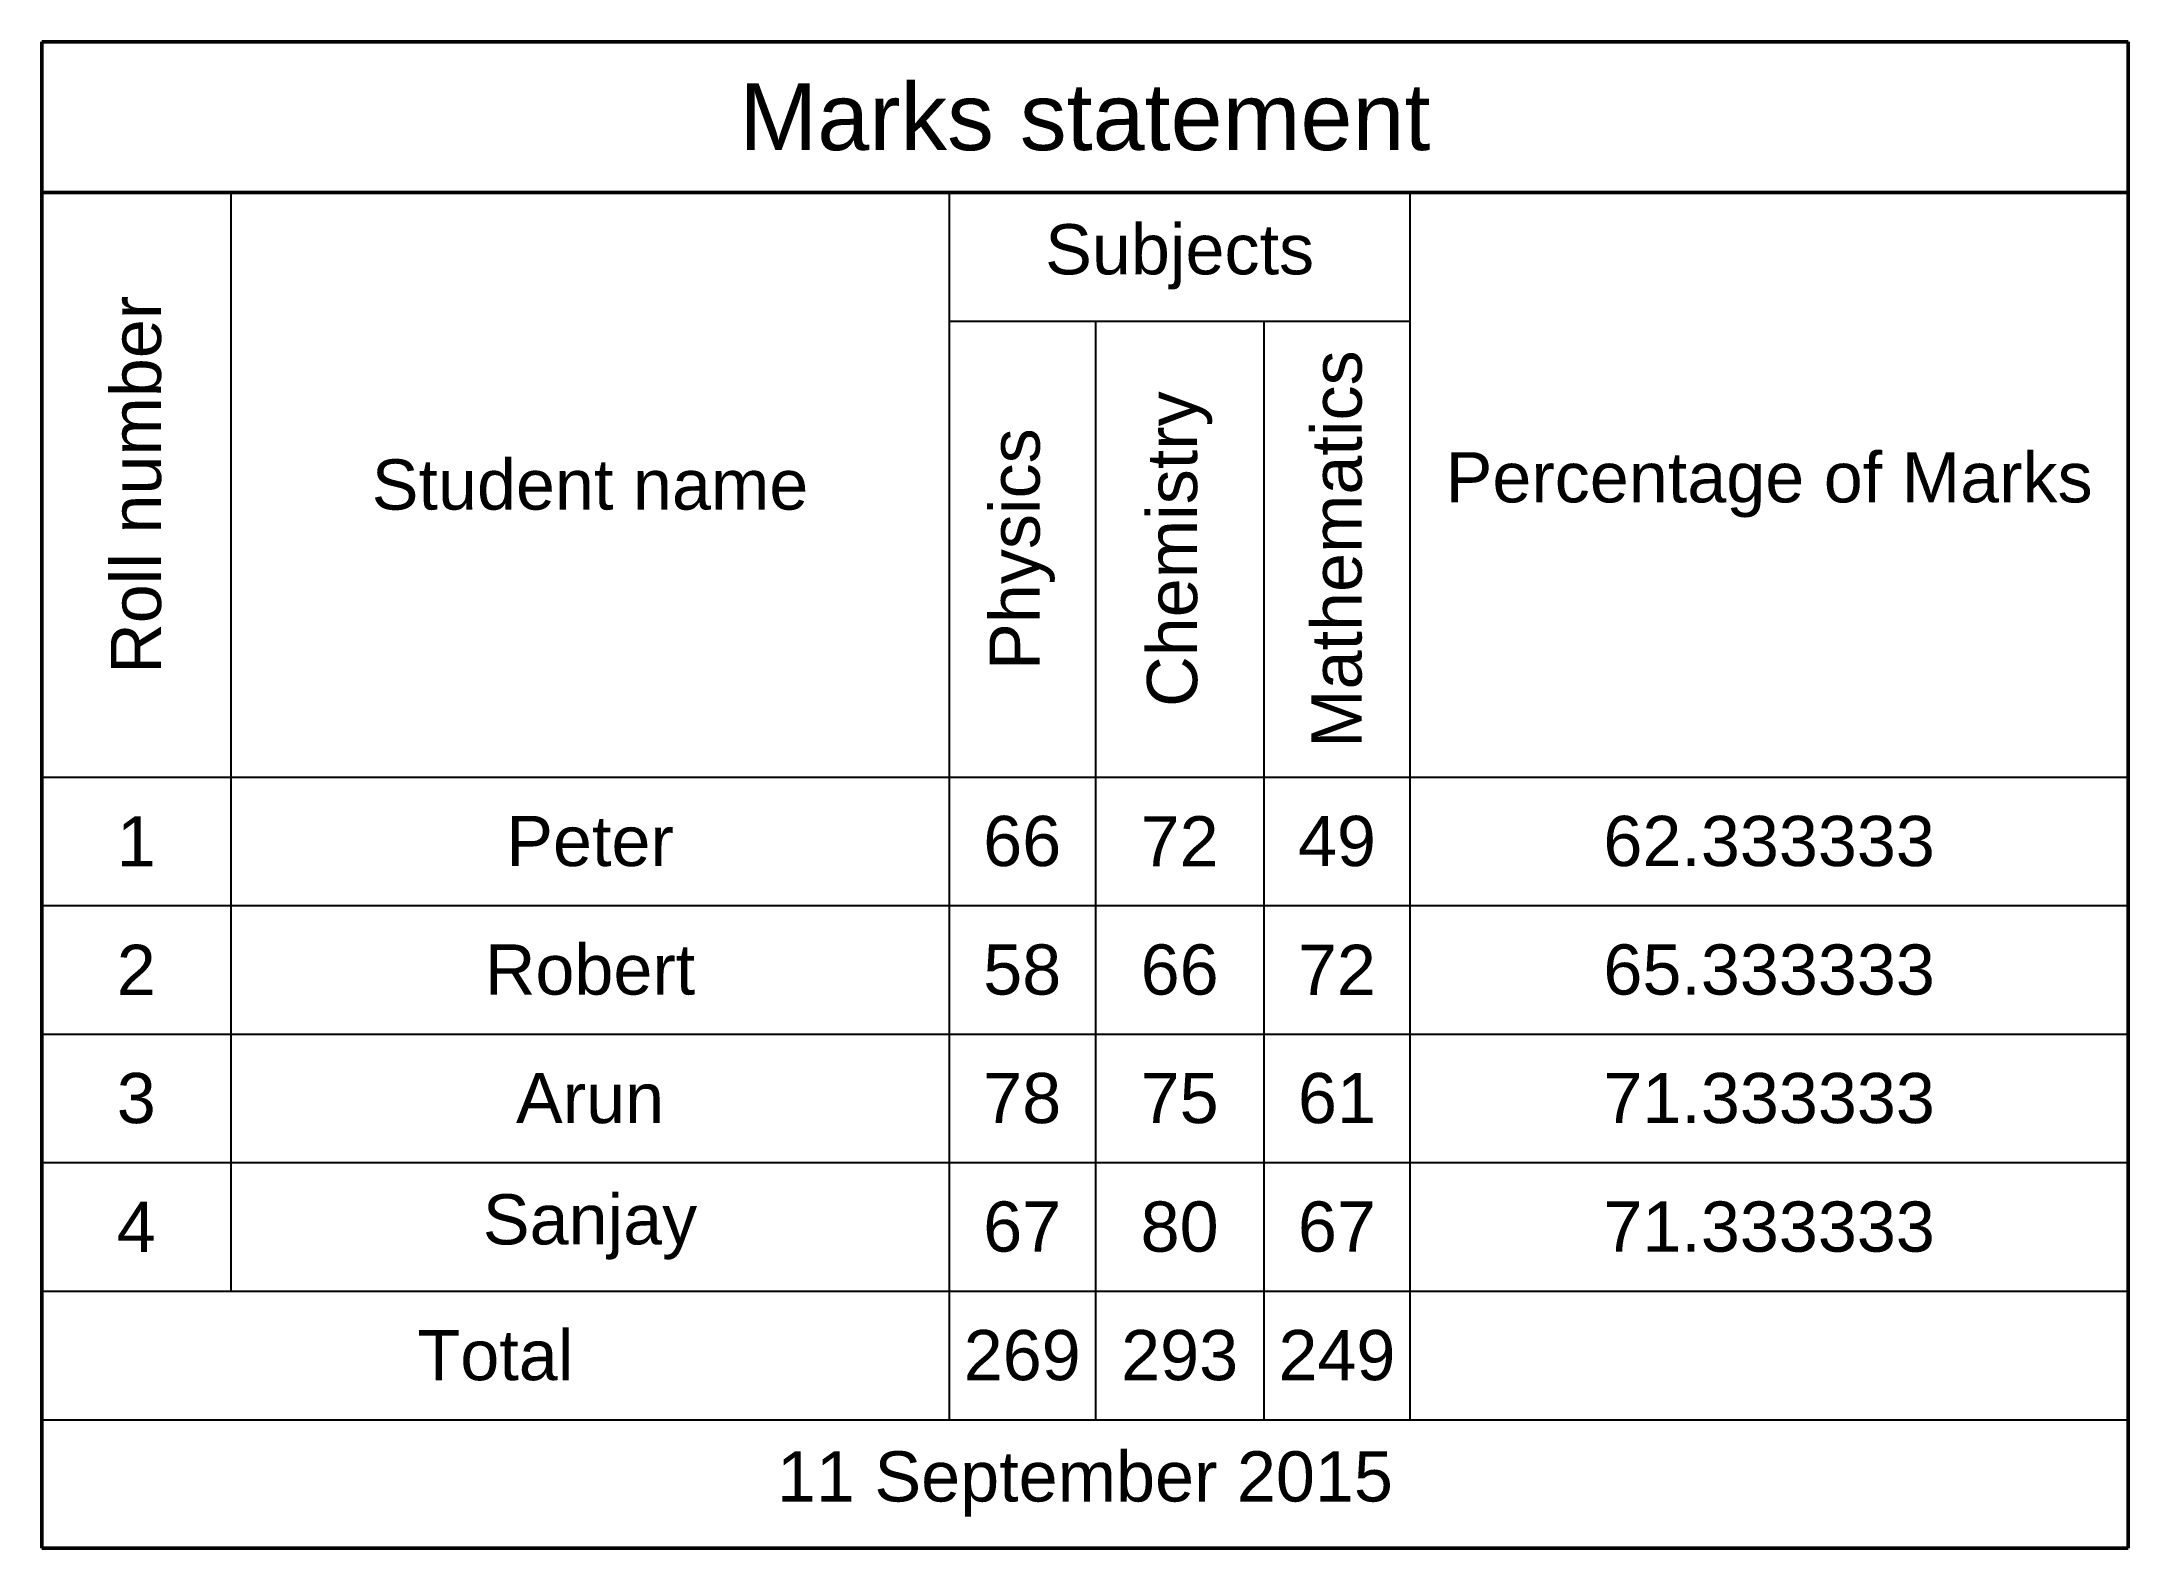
# Model space of a CAD drawing. Header units: millimetres. Extents: x 178 to 365, y 76 to 211.
import ezdxf

# ---------------------------------------------------------------- set-up
doc = ezdxf.new("R2010")
doc.units = ezdxf.units.MM
doc.styles.get("Standard").update_dxf_attribs({"font": 'arial.ttf'})

# ---------------------------------------------------------------- blocks, each defined once
blk = doc.blocks.new('*T1')
at = {"color": 0, "linetype": 'ByBlock', "lineweight": 50, "transparency": 16777216}
for p, q in [((0, 0), (187.03, 0)), ((0, 0), (0, -135.03)), ((187.03, 0), (187.03, -135.03)), ((0, -13.52), (187.03, -13.52)), ((0, -135.03), (187.03, -135.03))]:
    blk.add_line(p, q, dxfattribs=at)
at = {"color": 0, "linetype": 'ByBlock', "lineweight": -2, "transparency": 16777216}
for p, q in [((16.96, -13.52), (16.96, -111.99)), ((81.34, -13.52), (81.34, -123.51)), ((122.65, -13.52), (122.65, -123.51)), ((81.34, -25.04), (122.65, -25.04)), ((94.45, -25.04), (94.45, -123.51)), ((109.55, -25.04), (109.55, -123.51)), ((0, -65.91), (187.03, -65.91)), ((0, -77.43), (187.03, -77.43)), ((0, -88.95), (187.03, -88.95)), ((0, -100.47), (187.03, -100.47)), ((0, -111.99), (187.03, -111.99)), ((0, -123.51), (187.03, -123.51))]:
    blk.add_line(p, q, dxfattribs=at)
at = {"color": 0, "transparency": 16777216, "attachment_point": 5}
for s, insert, char_height, width in [('{\\fArial|b0|i0|c0|p34;Marks statement}', (93.51, -6.76), 6, 184.0292), ('Subjects', (102, -19.28), 4.5, 38.3062), ('Student name', (49.15, -39.72), 4.5, 61.3804), ('Percentage of Marks', (154.84, -39.72), 4.5, 61.3804), ('1', (8.48, -71.67), 4.5, 13.9621), ('Peter', (49.15, -71.67), 4.5, 61.3804), ('66', (87.89, -71.67), 4.5, 10.1027), ('72', (102, -71.67), 4.5, 12.1091), ('49', (116.1, -71.67), 4.5, 10.0945), ('62.333333', (154.84, -71.67), 4.5, 61.3804), ('2', (8.48, -83.19), 4.5, 13.9621), ('Robert', (49.15, -83.19), 4.5, 61.3804), ('58', (87.89, -83.19), 4.5, 10.1027), ('66', (102, -83.19), 4.5, 12.1091), ('72', (116.1, -83.19), 4.5, 10.0945), ('65.333333', (154.84, -83.19), 4.5, 61.3804), ('3', (8.48, -94.71), 4.5, 13.9621), ('Arun', (49.15, -94.71), 4.5, 61.3804), ('78', (87.89, -94.71), 4.5, 10.1027), ('75', (102, -94.71), 4.5, 12.1091), ('61', (116.1, -94.71), 4.5, 10.0945), ('71.333333', (154.84, -94.71), 4.5, 61.3804), ('4', (8.48, -106.23), 4.5, 13.9621), ('Sanjay', (49.15, -106.23), 4.5, 61.3804), ('67', (87.89, -106.23), 4.5, 10.1027), ('80', (102, -106.23), 4.5, 12.1091), ('67', (116.1, -106.23), 4.5, 10.0945), ('71.333333', (154.84, -106.23), 4.5, 61.3804), ('Total', (40.67, -117.75), 4.5, 78.3425), ('269', (87.89, -117.75), 4.5, 10.1027), ('293', (102, -117.75), 4.5, 12.1091), ('249', (116.1, -117.75), 4.5, 10.0945), ('11 September 2015', (93.51, -129.27), 4.5, 184.0292)]:
    blk.add_mtext(s, dxfattribs=dict(at, insert=insert, char_height=char_height, width=width))
at = {"color": 0, "transparency": 16777216, "char_height": 4.5, "attachment_point": 5, "rotation": 90}
for s, insert, width in [('{\\fArial|b0|i0|c0|p34;Roll number}', (8.48, -39.72), 49.3946), ('Mathematics', (116.1, -45.48), 37.8752), ('Chemistry', (102, -45.48), 37.8752), ('Physics', (87.89, -45.48), 37.8752)]:
    blk.add_mtext(s, dxfattribs=dict(at, insert=insert, width=width))

msp = doc.modelspace()

# ---------------------------------------------------------------- block references
msp.add_blockref('*T1', (178.1, 211.38))

doc.saveas('drawing.dxf')
